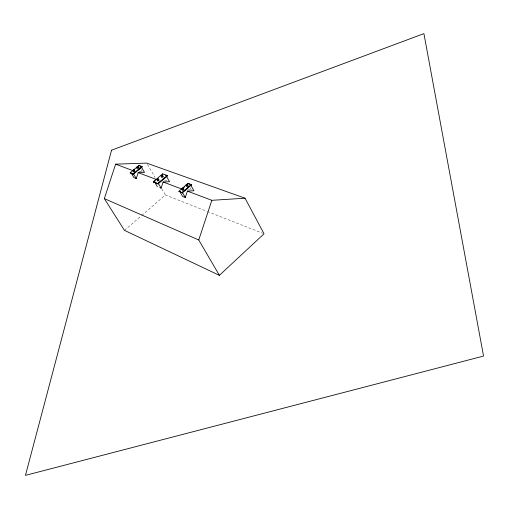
<?xml version="1.0" encoding="UTF-8"?>
<svg xmlns="http://www.w3.org/2000/svg" width="509" height="509" viewBox="0 0 509 509"><rect width="100%" height="100%" fill="white"/><g stroke="black" fill="none" stroke-linecap="round" stroke-linejoin="round"><path stroke-width="0.38" stroke-dasharray="2.54 1.91" d="M124.463 230.361L141.076 216.007M141.667 215.498L165.4 194.992L206.622 211.216M187.611 189.952L190.525 189.793M164.413 180.371L167.086 180.765M139.04 171.641L142.202 171.514L143.958 172.169M207.354 211.502L262.561 233.23M141.025 169.542L142.202 171.514M147.425 164.452L154.965 177.259M161.709 188.718L165.4 194.992M190.201 187.891L191.257 189.755"/><path stroke-width="0.76" d="M104.339 198.625L115.619 164.153L146.63 163.109L245.052 198.205L264.031 233.809L219.385 275.344L124.463 230.361L104.339 198.625L198.745 239.981L219.385 275.344M131.5 173.614L133.943 177.66L136.259 178.551L138.2 172.64L144.543 172.386L141.184 166.736M159.807 187.643L161.092 188.139L163.109 181.999L169.573 181.694L166.418 176.254M179.722 191.441L182.61 196.442L185.289 197.473L187.382 191.123L193.961 190.76L190.563 184.767M198.745 239.981L211.846 200.317L245.052 198.205M185.397 189.851L182.4 192.459L185.289 197.473M187.789 187.77L189.59 186.205M182.324 192.866L191.409 184.958L191.187 184.563L187.942 183.38L178.875 191.25L182.324 192.866L178.875 191.25M182.502 188.693L184.767 186.727M182.095 192.472L191.187 184.563M153.298 181.802L157.841 183.539L167.207 175.535L167.429 175.917L158.07 183.921L153.298 181.802L162.619 173.862L167.207 175.535M158.808 182.763L161.735 180.256M162.905 179.257L165.247 177.253M153.521 182.184L155.27 180.695M130.126 172.825L133.059 173.938L141.935 166.488L142.157 166.857L133.282 174.313L130.126 172.825L138.976 165.406L141.935 166.488M135.127 172.386L133.415 173.823L136.259 178.551M137.411 170.47L141.407 167.111M136.247 168.25L137.43 167.264M138.734 167.283L138.862 167.321A0.891 0.407 -30.4 0 1 138.664 167.995A0.891 0.407 -30.4 0 1 137.615 168.415L137.487 168.377A0.891 0.407 -30.4 0 1 138.168 167.404M165.463 175.204L167.429 175.917M139.937 166.049L142.157 166.857M191.409 184.958L187.942 183.38M115.619 164.153L132.976 170.68M138.2 172.64L156.778 179.62M163.109 181.999L181.719 188.992M187.382 191.123L211.846 200.317M133.059 173.938L133.282 174.313M130.87 172.57L131.093 172.945M138.976 165.406L139.199 165.781M154.882 182.464L157.396 186.708M158.223 183.259L161.092 188.139M157.841 183.539L158.07 183.921M162.619 173.862L162.842 174.25M187.866 183.781L188.088 184.175M186.517 186.02A0.954 0.471 -29.5 0 0 186.561 186.523L186.708 186.561A0.954 0.471 -29.5 0 0 187.846 186.116A0.954 0.471 -29.5 0 0 188.006 185.371L187.859 185.333A0.954 0.471 -29.5 0 0 187.465 185.371M182.928 189.195A0.961 0.471 -29.7 0 0 182.241 190.271L182.387 190.315A0.961 0.471 -29.7 0 0 183.533 189.87A0.961 0.471 -29.7 0 0 183.698 189.119L183.552 189.074A0.961 0.471 -29.7 0 0 183.151 189.113M133.663 171.081A0.891 0.407 -30.6 0 0 133.377 171.832L133.504 171.87A0.891 0.407 -30.6 0 0 134.548 171.45A0.891 0.407 -30.6 0 0 134.751 170.769L134.624 170.731A0.891 0.407 -30.6 0 0 134.268 170.769M158.019 180.033A0.929 0.439 -30.2 0 0 157.548 180.949L157.682 180.994A0.929 0.439 -30.2 0 0 158.776 180.555A0.929 0.439 -30.2 0 0 158.961 179.849L158.827 179.804A0.929 0.439 -30.2 0 0 158.229 179.919M162.034 176.572A0.923 0.433 -30 0 0 161.76 177.355L161.9 177.393A0.923 0.433 -30 0 0 162.995 176.96A0.923 0.433 -30 0 0 163.173 176.254L163.033 176.209A0.923 0.433 -30 0 0 162.441 176.33M111.541 150.193L25.45 475.374L483.55 356.071L423.908 33.626L111.541 150.193M138.295 166.367L138.168 166.328A0.891 0.401 -30.4 0 0 137.118 166.755A0.891 0.401 -30.4 0 0 136.921 167.423L137.048 167.461A0.891 0.401 -30.4 0 0 138.098 167.041A0.891 0.401 -30.4 0 0 138.295 166.367M162.6 175.268L162.46 175.23A0.923 0.433 -30 0 0 161.366 175.662A0.923 0.433 -30 0 0 161.188 176.368L161.321 176.407A0.923 0.433 -30 0 0 162.416 175.974A0.923 0.433 -30 0 0 162.6 175.268M187.433 184.36L187.287 184.315A0.961 0.464 -29.5 0 0 186.141 184.767A0.961 0.464 -29.5 0 0 185.982 185.505L186.129 185.55A0.961 0.464 -29.5 0 0 187.267 185.104A0.961 0.464 -29.5 0 0 187.433 184.36M134.179 169.815L134.052 169.777A0.897 0.407 -30.6 0 0 133.002 170.197A0.897 0.407 -30.6 0 0 132.798 170.878L132.925 170.916A0.897 0.407 -30.6 0 0 133.975 170.49A0.897 0.407 -30.6 0 0 134.179 169.815M158.382 178.863L158.248 178.818A0.929 0.439 -30.2 0 0 157.154 179.257A0.929 0.439 -30.2 0 0 156.969 179.97L157.103 180.008A0.929 0.439 -30.2 0 0 158.197 179.575A0.929 0.439 -30.2 0 0 158.382 178.863M183.113 188.107L182.966 188.063A0.961 0.471 -29.7 0 0 181.828 188.508A0.961 0.471 -29.7 0 0 181.662 189.259L181.808 189.303A0.961 0.471 -29.7 0 0 182.947 188.852A0.961 0.471 -29.7 0 0 183.113 188.107"/></g></svg>
